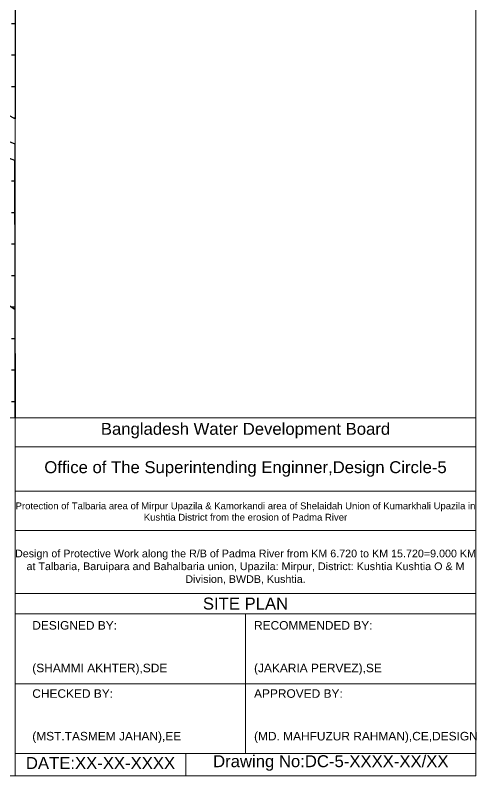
# Model space of a CAD drawing. Header units: inches. Extents: x -8940 to 26362, y -28010 to 990.
# Drawn here: x 4453.1 to 4510.6, y -7445.2 to -7350.4 of the extents above; entities that cross this region are included whole.
import ezdxf

# ---------------------------------------------------------------- set-up
doc = ezdxf.new("R2010")
doc.units = ezdxf.units.IN
doc.header["$MEASUREMENT"] = 0
doc.layers.add('Long Section Labels', color=7, linetype='Continuous', lineweight=9)
doc.layers.add('Text', color=7, linetype='Continuous')
doc.styles.get("Standard").update_dxf_attribs({"font": 'arial.ttf'})
pattern_1 = [(0, (-582.442, -27753.198), (0, 3.9241642), [0.3924164, -2.35449854])]

msp = doc.modelspace()

# ---------------------------------------------------------------- hatches: boundary and pattern name
at = {"layer": 'Text', "lineweight": 25}
h = msp.add_hatch(dxfattribs=at)
h.set_pattern_fill('ACAD_ISO07W100', color=0, scale=0.784833, style=0)
h.set_pattern_definition(pattern_1)
h.paths.add_polyline_path([(4453.012436, -7368.509246), (4432.544063, -7360.765981), (4417.35118, -7356.454306), (4399.865945, -7352.632595), (4389.807755, -7348.417064), (4382.319111, -7347.246699), (4375.943644, -7343.680138), (4368.217405, -7333.076598), (4361.929936, -7322.334389), (4357.719224, -7314.672477), (4356.412451, -7309.03143), (4355.412858, -7306.651874), (4313.200953, -7306.651874), (4313.200953, -7400.608297), (4453.122434, -7400.608297)])
h.paths.add_polyline_path([(4387.774257, -7337.654416), (4394.795484, -7337.654416), (4394.795484, -7334.638043), (4387.774257, -7334.638043)], flags=25)
h = msp.add_hatch(dxfattribs=at)
h.set_pattern_fill('ACAD_ISO07W100', color=0, scale=0.784833, style=0)
h.set_pattern_definition(pattern_1)
h.paths.add_polyline_path([(4428.76792, -7337.534337), (4426.946358, -7335.909139), (4425.652785, -7334.520602), (4423.787224, -7332.129952), (4422.779645, -7330.216323), (4421.868864, -7328.637348), (4420.474093, -7327.738774), (4416.883768, -7326.623877), (4415.106205, -7325.900951), (4413.869831, -7324.577126), (4411.793075, -7322.861331), (4408.532743, -7321.498679), (4403.345251, -7320.407818), (4397.678169, -7318.560749), (4394.655432, -7317.453248), (4392.437878, -7315.667194), (4389.357943, -7312.283676), (4386.647599, -7309.944796), (4384.122052, -7309.39012), (4381.623396, -7309.876696), (4383.286069, -7312.95853), (4387.289986, -7316.765451), (4390.651516, -7318.958267), (4393.29586, -7321.280507), (4396.076602, -7321.474643), (4397.752967, -7322.765187), (4400.146518, -7325.926835), (4401.501689, -7327.474379), (4402.575267, -7328.707607), (4403.794041, -7331.427364), (4405.439607, -7333.56841), (4410.261906, -7337.08505), (4414.89501, -7338.752774), (4418.045344, -7341.158215), (4422.031661, -7343.935288), (4426.295172, -7346.619916), (4431.742258, -7350.092183), (4434.289805, -7352.153725), (4438.320121, -7354.925252), (4441.835648, -7357.018226), (4444.59439, -7357.57475), (4451.286651, -7362.38933), (4453.122434, -7363.369854), (4453.122434, -7349.564375), (4451.629843, -7348.694401), (4447.106738, -7346.349974), (4441.25046, -7344.661913), (4436.964949, -7342.491284), (4432.741038, -7339.716059)])
h.paths.add_polyline_path([(4411.006345, -7330.964771), (4417.952201, -7330.964771), (4417.952201, -7333.36636), (4411.006345, -7333.36636)], flags=24)

# ---------------------------------------------------------------- linework, layer by layer
at = {"layer": 'Long Section Labels'}
msp.add_lwpolyline([(4298.083363, -7295.033061), (4510.465651, -7295.033061), (4510.465651, -7445.208577), (4298.083363, -7445.208577)], close=True, dxfattribs=at)
for points in [[(4453.122434, -7445.208577), (4453.122434, -7400.608297), (4510.465651, -7400.608297)], [(4453.122434, -7404.218796), (4510.465651, -7404.218796)], [(4453.122434, -7409.740735), (4510.465651, -7409.740735)], [(4453.122434, -7414.625528), (4510.465651, -7414.625528)], [(4453.122434, -7422.483673), (4510.465651, -7422.483673)], [(4453.122434, -7425.03226), (4510.465651, -7425.03226)], [(4481.794043, -7425.03226), (4481.794043, -7442.447608)], [(4453.122434, -7433.739934), (4510.465651, -7433.739934)], [(4453.122434, -7442.447608), (4510.465651, -7442.447608)], [(4474.360662, -7442.447608), (4474.360662, -7445.208577)]]:
    msp.add_lwpolyline(points, dxfattribs=at)
at = {"layer": 'Text'}
msp.add_line((4453.122434, -7349.564375), (4453.122434, -7363.369854), dxfattribs=at)
at = {"layer": 'Text', "const_width": 0.117725}
msp.add_lwpolyline([(4313.200953, -7306.651874), (4453.122434, -7306.651874), (4453.122434, -7400.608297), (4313.200953, -7400.608297)], close=True, dxfattribs=at)
at = {"layer": 'Text'}
for points in [[(4453.122434, -7363.369854), (4451.286651, -7362.38933), (4444.59439, -7357.57475), (4441.835648, -7357.018226), (4438.320121, -7354.925252), (4434.289805, -7352.153725), (4431.742258, -7350.092183), (4426.295172, -7346.619916), (4422.031661, -7343.935288), (4418.045344, -7341.158215), (4414.89501, -7338.752774), (4410.261906, -7337.08505), (4405.439607, -7333.56841), (4403.794041, -7331.427364), (4402.575267, -7328.707607), (4401.501689, -7327.474379), (4400.146518, -7325.926835), (4397.752967, -7322.765187), (4396.076602, -7321.474643), (4393.29586, -7321.280507), (4390.651516, -7318.958267), (4387.289986, -7316.765451), (4383.286069, -7312.95853), (4379.883581, -7306.651874)], [(4389.807755, -7348.417064), (4399.865945, -7352.632595), (4417.35118, -7356.454306), (4432.544063, -7360.765981), (4453.012436, -7368.509246), (4453.122434, -7400.608297), (4453.122434, -7400.608297), (4453.122434, -7366.508718), (4445.271976, -7363.354465), (4446.882342, -7362.951401), (4447.771124, -7362.685157), (4448.101117, -7362.121237), (4447.621527, -7361.498152), (4446.165157, -7360.309299), (4444.977182, -7359.686214), (4441.787249, -7358.310619), (4437.928529, -7356.252774), (4434.333804, -7354.045167), (4429.124313, -7351.014792), (4425.155596, -7348.021395)], [(4446.398353, -7382.00819), (4447.275381, -7382.969501), (4448.320948, -7384.115548), (4450.679463, -7385.482306), (4453.122434, -7387.108368)]]:
    msp.add_lwpolyline(points, dxfattribs=at)

# ---------------------------------------------------------------- texts
at = {"layer": 'Long Section Labels', "char_height": 1.48667602, "attachment_point": 5}
for s, insert in [('Bangladesh Water Development Board', (4481.794043, -7402.201164)), ('Office of The Superintending Enginner,Design Circle-5', (4481.794043, -7406.979766))]:
    msp.add_mtext(s, dxfattribs=dict(at, insert=insert))
at = {"layer": 'Long Section Labels'}
for s, insert, char_height, width, attachment_point in [('Protection of Talbaria area of Mirpur Upazila & Kamorkandi area of Shelaidah Union of Kumarkhali Upazila in Kushtia District from the erosion of Padma River', (4481.794043, -7412.289323), 0.849529152, 59.46704067, 5), ('Design of Protective Work along the R/B of Padma River from KM 6.720 to KM 15.720=9.000 KM at Talbaria, Baruipara and Bahalbaria union, Upazila: Mirpur, District: Kushtia Kushtia O & M Division, BWDB, Kushtia.', (4481.794043, -7419.191747), 0.955720297, 57.34321779, 5), ('SITE PLAN', (4481.794043, -7423.757966), 1.486676, 59.46704067, 5), ('DESIGNED BY:^J^J^J(SHAMMI AKHTER),SDE', (4455.246257, -7429.279906), 1.06191144, 29.73352034, 4), ('RECOMMENDED BY:^J^J^J(JAKARIA PERVEZ),SE', (4482.855954, -7429.279906), 1.06191144, 29.73352034, 4), ('CHECKED BY:^J^J^J(MST.TASMEM JAHAN),EE', (4455.246257, -7437.775197), 1.06191144, 29.73352034, 4), ('APPROVED BY:^J^J^J(MD. MAHFUZUR RAHMAN),CE,DESIGN', (4482.855954, -7437.775197), 1.06191144, 29.73352034, 4), ('DATE:XX-XX-XXXX', (4463.741548, -7443.61571), 1.48667602, 29.73352034, 5), ('Drawing No:DC-5-XXXX-XX/XX', (4492.413157, -7443.61571), 1.48667602, 46.72410339, 5)]:
    msp.add_mtext(s, dxfattribs=dict(at, insert=insert, char_height=char_height, width=width, attachment_point=attachment_point))

doc.saveas('drawing.dxf')
